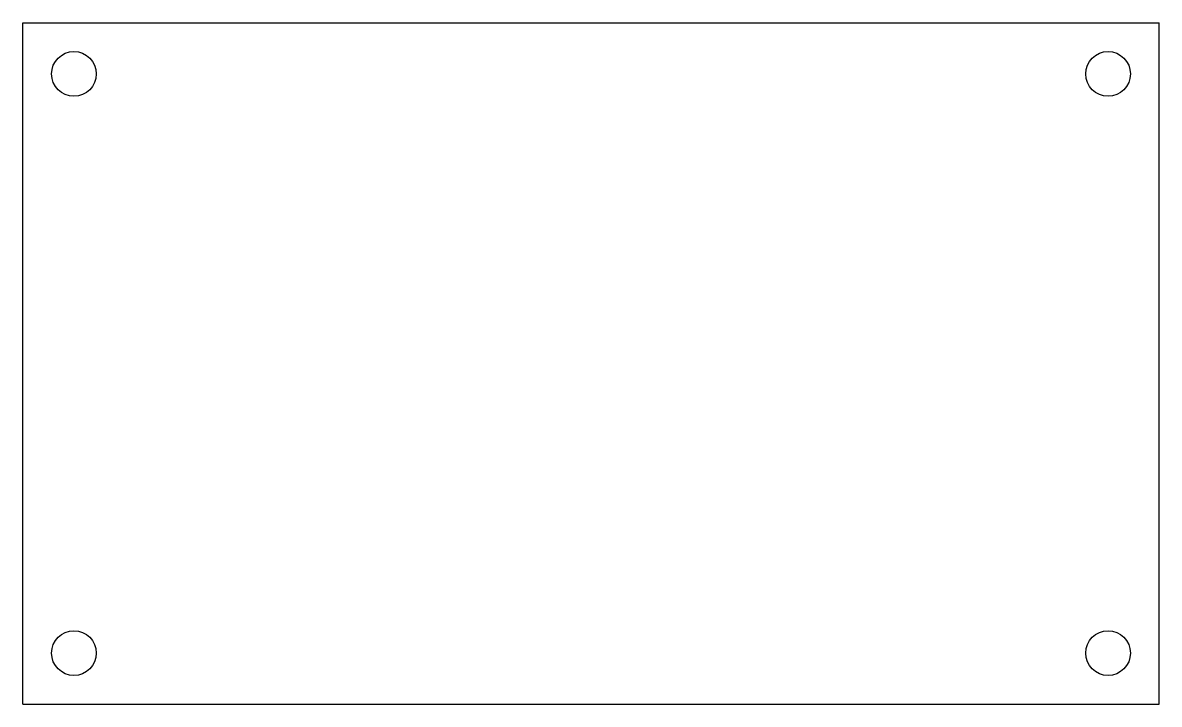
# Model space of a CAD drawing. Header units: inches. Extents: x 0 to 127, y 0 to 76.
import ezdxf

# ---------------------------------------------------------------- set-up
doc = ezdxf.new("R2010")
doc.units = ezdxf.units.IN
doc.header["$MEASUREMENT"] = 0

msp = doc.modelspace()

# ---------------------------------------------------------------- linework, layer by layer
for points in [[(0, 0), (127, 0), (127, 76.2)], [(0, 0), (0, 76.2)], [(0, 76.2), (127, 76.2)]]:
    msp.add_lwpolyline(points)
for centre in [(5.72, 70.48), (121.28, 70.48), (5.72, 5.72), (121.28, 5.72)]:
    msp.add_circle(centre, 2.5)

doc.saveas('drawing.dxf')
